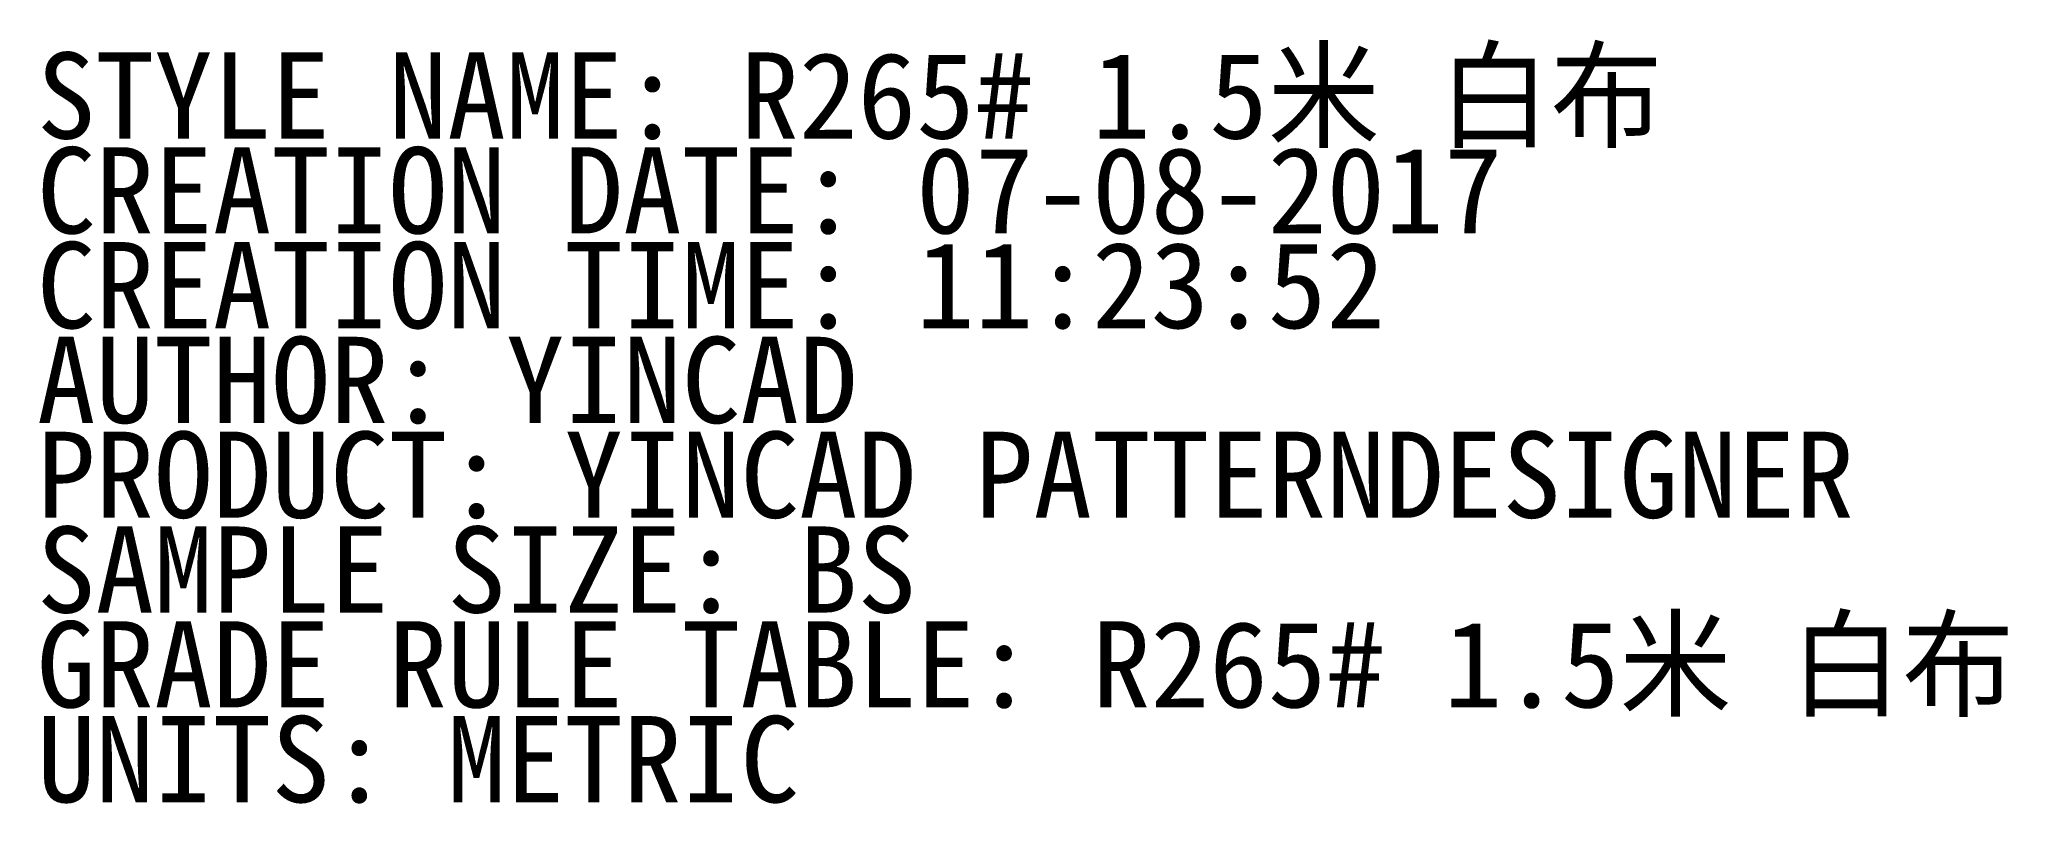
# Model space of a CAD drawing. Header units: millimetres. Extents: x 0 to 4208, y -1870 to -433.
# Drawn here: x 0.3 to 228.7, y -1869.8 to -1781.1 of the extents above.
import ezdxf

# ---------------------------------------------------------------- set-up
doc = ezdxf.new("R2010")
doc.units = ezdxf.units.MM
doc.header["$MEASUREMENT"] = 0
doc.layers.add('1', color=7, linetype='CONTINUOUS')

msp = doc.modelspace()

# ---------------------------------------------------------------- texts
at = {"layer": '1'}
for s, p in [('STYLE NAME: R265# 1.5米 白布', (0, -1792.642)), ('CREATION DATE: 07-08-2017', (0, -1803.642)), ('CREATION TIME: 11:23:52', (0, -1814.642)), ('AUTHOR: YINCAD', (0, -1825.642)), ('PRODUCT: YINCAD PATTERNDESIGNER', (0, -1836.642)), ('SAMPLE SIZE: BS', (0, -1847.642)), ('GRADE RULE TABLE: R265# 1.5米 白布', (0, -1858.642)), ('UNITS: METRIC', (0, -1869.642))]:
    msp.add_text(s, height=10, dxfattribs=at).set_placement(p)

doc.saveas('drawing.dxf')
